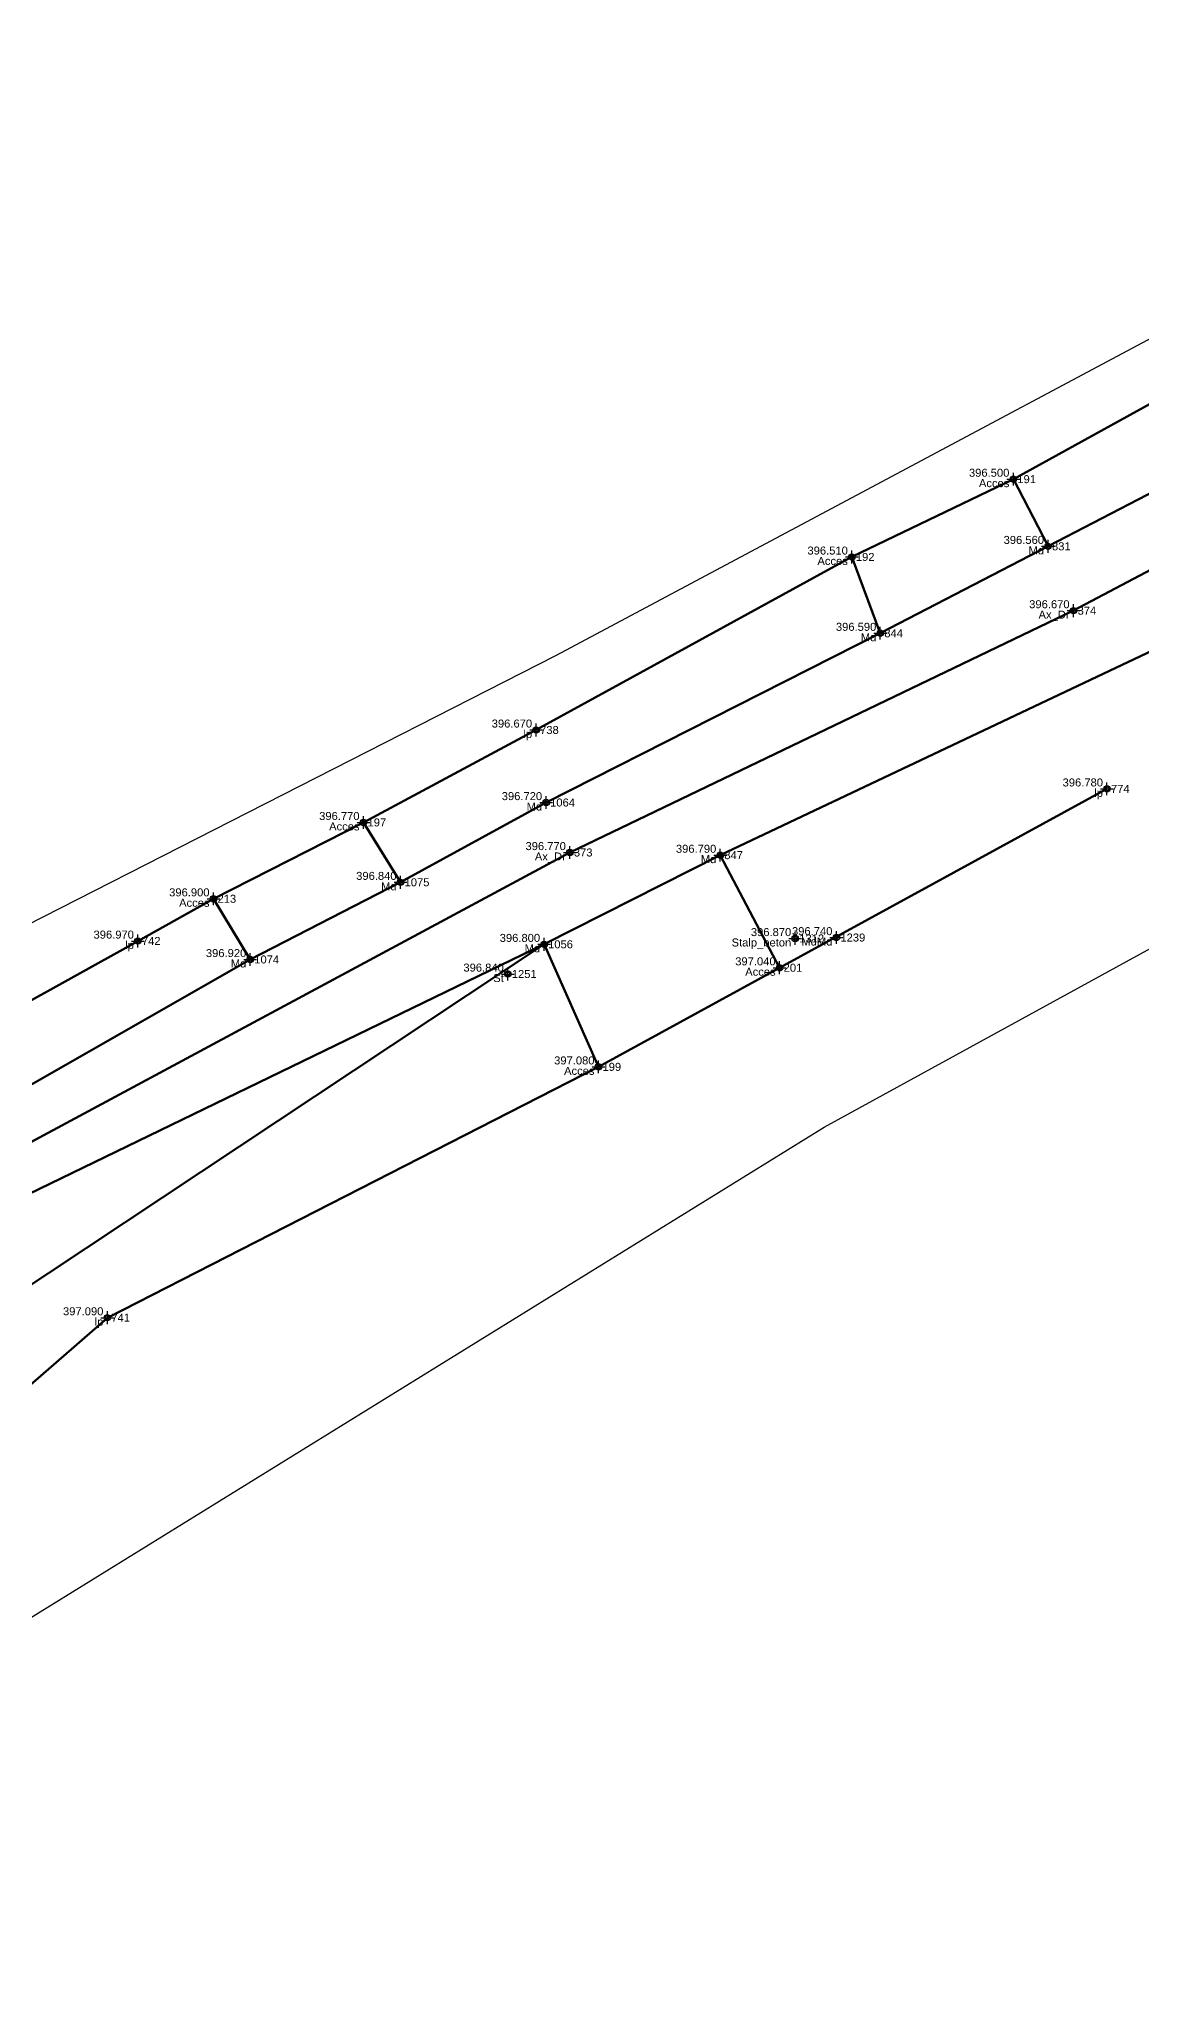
# Model space of a CAD drawing. Extents: x 396921 to 401273, y 555385 to 556691.
# Drawn here: x 400900.8 to 400935.3, y 555385 to 555446 of the extents above; entities that cross this region are included whole.
import ezdxf
from ezdxf.enums import TextEntityAlignment as Align

# ---------------------------------------------------------------- set-up
doc = ezdxf.new("R2010")
doc.units = 0
doc.header["$PDMODE"] = 34
doc.header["$PDSIZE"] = 0.2
for name, color, linetype in [('Boundary', 30, 'Continuous'), ('TOPO_CERC', 1, 'Continuous'), ('TOPO_CODE', 7, 'Continuous'), ('TOPO_ELEVATION', 7, 'Continuous'), ('TOPO_POINT_ID', 7, 'Continuous'), ('TOPO_POINTS', 7, 'Continuous'), ('TOPO_SYMBOL', 1, 'Continuous')]:
    doc.layers.add(name, color=color, linetype=linetype)
doc.layers.add('RO-LINES-LIN', color=7, linetype='Continuous', lineweight=25)
doc.styles.get("Standard").update_dxf_attribs({"font": 'arial.ttf'})

# ---------------------------------------------------------------- blocks, each defined once
blk = doc.blocks.new('PUNCTOPO')
at = {"layer": 'TOPO_CERC'}
blk.add_circle((0, 0), 0.25, dxfattribs=at)
at = {"layer": 'TOPO_SYMBOL'}
blk.add_point((0, 0), dxfattribs=at)

msp = doc.modelspace()

# ---------------------------------------------------------------- linework, layer by layer
at = {"layer": 'Boundary'}
for points in [[(400880.66, 555408.189), (400916.959, 555426.687), (400946.261, 555442.317), (400977.105, 555457.993), (401025.432, 555485.671), (401083.474, 555513.341), (401105.409, 555523.908), (401152.862, 555545.667), (401162.9, 555552.508), (401180.688, 555588.091), (401197.47, 555628.147), (401203.874, 555645.13), (401209.728, 555673.741)], [(400782.27, 555419.966), (400797.443, 555426.234), (400823.731, 555430.88), (400845.583, 555433.73), (400857.374, 555427.942), (400863.163, 555414.672), (400862.601, 555402.472), (400857.601, 555398.287), (400866.931, 555384.958), (400885.38, 555397.162), (400895.546, 555393.538), (400925.352, 555411.951), (401008.877, 555457.734), (401046.565, 555480.639), (401055.061, 555475.118), (401072.195, 555493.804), (401097.17, 555507.715), (401176.75, 555538.999), (401183.742, 555563.846), (401200.309, 555592.866), (401215.918, 555634.989), (401234.326, 555668.538)]]:
    msp.add_lwpolyline(points, dxfattribs=at)
at = {"layer": 'RO-LINES-LIN', "lineweight": 100}
for points in [[(401214.159, 555661.389, 395.68), (401208.976, 555638.929, 394.33), (401203.479, 555624.544, 393.87), (401178.708, 555569.229, 393.94), (401168.557, 555549.789, 393.88), (401164.726, 555545.703, 393.86), (401154.777, 555539.594, 393.87), (401118.275, 555524.8, 393.99), (401021.682, 555476.262, 394.87), (400953.042, 555438.594, 396.3), (400933.143, 555428.093, 396.67), (400917.402, 555420.535, 396.77), (400894.823, 555408.414, 396.69), (400875.034, 555399.312, 395.6)], [(401040.578, 555484.418, 394.49), (401035.539, 555481.942, 394.59), (401030.341, 555479.019, 394.69), (401023.442, 555474.373, 394.8), (401018.027, 555471.468, 394.98), (400996.573, 555459.644, 395.51), (400991.991, 555457.128, 395.58), (400971.849, 555445.501, 395.9), (400967.286, 555443.093, 395.97), (400958.042, 555438.767, 396.21), (400953.614, 555436.631, 396.32), (400945.067, 555431.822, 396.47), (400940.735, 555429.271, 396.58), (400922.103, 555420.452, 396.79), (400916.597, 555417.666, 396.8), (400898.717, 555405.81, 396.93), (400895.384, 555402.911, 396.97), (400890.683, 555398.99, 397.11)], [(400826.136, 555461.882, 395.22), (400810.986, 555445.372, 396.01), (400807.7, 555440.908, 395.99), (400808.763, 555436.749, 395.46), (400821.108, 555437.124, 393.94), (400834.099, 555440.282, 392.98), (400840.673, 555441.299, 392.88), (400849.791, 555441.398, 393.31), (400859.682, 555436.771, 393.77), (400868.375, 555426.827, 394.47), (400872.652, 555410.151, 395.22), (400877.559, 555404.221, 395.63), (400882.825, 555404.311, 395.9), (400892.443, 555408.948, 396.62), (400894.834, 555410.269, 396.78), (400899.164, 555412.483, 396.9), (400907.414, 555417.192, 396.92), (400912.111, 555419.604, 396.84), (400916.66, 555422.097, 396.72), (400927.103, 555427.387, 396.59), (400932.344, 555430.103, 396.56), (400940.787, 555434.485, 396.41)], [(400939.632, 555436.801, 396.25), (400937.05, 555435.394, 396.48), (400931.261, 555432.202, 396.5)], [(400926.214, 555429.77, 396.51), (400927.103, 555427.387, 396.59), (400932.344, 555430.103, 396.56), (400931.261, 555432.202, 396.5), (400926.214, 555429.77, 396.51)], [(400926.214, 555429.77, 396.51), (400916.347, 555424.364, 396.67), (400910.954, 555421.475, 396.77)], [(400923.957, 555416.934, 397.04), (400923.957, 555416.934, 397.04), (400934.187, 555422.524, 396.78)], [(400906.266, 555419.089, 396.9), (400907.414, 555417.192, 396.92), (400912.111, 555419.604, 396.84), (400910.954, 555421.475, 396.77), (400906.266, 555419.089, 396.9)], [(400923.957, 555416.934, 397.04), (400922.103, 555420.452, 396.79), (400916.597, 555417.666, 396.8), (400918.297, 555413.837, 397.08), (400923.957, 555416.934, 397.04)], [(400906.266, 555419.089, 396.9), (400903.903, 555417.769, 396.97), (400897.83, 555414.398, 397.04)], [(400897.725, 555408.523, 396.85), (400916.597, 555417.666, 396.8)], [(400896.935, 555400.764, 397.35), (400902.949, 555405.998, 397.09), (400918.297, 555413.837, 397.08)]]:
    msp.add_polyline3d(points, dxfattribs=at)

# ---------------------------------------------------------------- block references
at = {"layer": 'TOPO_POINTS'}
ref = msp.add_blockref('PUNCTOPO', (400931.261, 555432.202, 396.5), dxfattribs=dict(at, xscale=0.25, yscale=0.25, zscale=0.25))
ref.add_attrib('POINT', '191', dxfattribs={"layer": 'TOPO_POINT_ID', "height": 0.25}).set_placement((400931.386, 555432.202, 396.5), align=Align.MIDDLE_LEFT)
ref.add_attrib('ELEVATION', '396.500', dxfattribs={"layer": 'TOPO_ELEVATION', "height": 0.25}).set_placement((400931.136, 555432.202, 396.5), align=Align.BOTTOM_RIGHT)
ref.add_attrib('CODE', 'Acces', dxfattribs={"layer": 'TOPO_CODE', "height": 0.25}).set_placement((400931.136, 555432.202, 396.5), align=Align.TOP_RIGHT)
ref = msp.add_blockref('PUNCTOPO', (400926.214, 555429.77, 396.51), dxfattribs=dict(at, xscale=0.25, yscale=0.25, zscale=0.25))
ref.add_attrib('POINT', '192', dxfattribs={"layer": 'TOPO_POINT_ID', "height": 0.25}).set_placement((400926.339, 555429.77, 396.51), align=Align.MIDDLE_LEFT)
ref.add_attrib('ELEVATION', '396.510', dxfattribs={"layer": 'TOPO_ELEVATION', "height": 0.25}).set_placement((400926.089, 555429.77, 396.51), align=Align.BOTTOM_RIGHT)
ref.add_attrib('CODE', 'Acces', dxfattribs={"layer": 'TOPO_CODE', "height": 0.25}).set_placement((400926.089, 555429.77, 396.51), align=Align.TOP_RIGHT)
ref = msp.add_blockref('PUNCTOPO', (400932.344, 555430.103, 396.56), dxfattribs=dict(at, xscale=0.25, yscale=0.25, zscale=0.25))
ref.add_attrib('POINT', '831', dxfattribs={"layer": 'TOPO_POINT_ID', "height": 0.25}).set_placement((400932.469, 555430.103, 396.56), align=Align.MIDDLE_LEFT)
ref.add_attrib('ELEVATION', '396.560', dxfattribs={"layer": 'TOPO_ELEVATION', "height": 0.25}).set_placement((400932.219, 555430.103, 396.56), align=Align.BOTTOM_RIGHT)
ref.add_attrib('CODE', 'Md', dxfattribs={"layer": 'TOPO_CODE', "height": 0.25}).set_placement((400932.219, 555430.103, 396.56), align=Align.TOP_RIGHT)
ref = msp.add_blockref('PUNCTOPO', (400933.143, 555428.093, 396.67), dxfattribs=dict(at, xscale=0.25, yscale=0.25, zscale=0.25))
ref.add_attrib('POINT', '374', dxfattribs={"layer": 'TOPO_POINT_ID', "height": 0.25}).set_placement((400933.268, 555428.093, 396.67), align=Align.MIDDLE_LEFT)
ref.add_attrib('ELEVATION', '396.670', dxfattribs={"layer": 'TOPO_ELEVATION', "height": 0.25}).set_placement((400933.018, 555428.093, 396.67), align=Align.BOTTOM_RIGHT)
ref.add_attrib('CODE', 'Ax_Dr', dxfattribs={"layer": 'TOPO_CODE', "height": 0.25}).set_placement((400933.018, 555428.093, 396.67), align=Align.TOP_RIGHT)
ref = msp.add_blockref('PUNCTOPO', (400927.103, 555427.387, 396.59), dxfattribs=dict(at, xscale=0.25, yscale=0.25, zscale=0.25))
ref.add_attrib('POINT', '844', dxfattribs={"layer": 'TOPO_POINT_ID', "height": 0.25}).set_placement((400927.228, 555427.387, 396.59), align=Align.MIDDLE_LEFT)
ref.add_attrib('ELEVATION', '396.590', dxfattribs={"layer": 'TOPO_ELEVATION', "height": 0.25}).set_placement((400926.978, 555427.387, 396.59), align=Align.BOTTOM_RIGHT)
ref.add_attrib('CODE', 'Md', dxfattribs={"layer": 'TOPO_CODE', "height": 0.25}).set_placement((400926.978, 555427.387, 396.59), align=Align.TOP_RIGHT)
ref = msp.add_blockref('PUNCTOPO', (400916.347, 555424.364, 396.67), dxfattribs=dict(at, xscale=0.25, yscale=0.25, zscale=0.25))
ref.add_attrib('POINT', '738', dxfattribs={"layer": 'TOPO_POINT_ID', "height": 0.25}).set_placement((400916.472, 555424.364, 396.67), align=Align.MIDDLE_LEFT)
ref.add_attrib('ELEVATION', '396.670', dxfattribs={"layer": 'TOPO_ELEVATION', "height": 0.25}).set_placement((400916.222, 555424.364, 396.67), align=Align.BOTTOM_RIGHT)
ref.add_attrib('CODE', 'lp', dxfattribs={"layer": 'TOPO_CODE', "height": 0.25}).set_placement((400916.222, 555424.364, 396.67), align=Align.TOP_RIGHT)
ref = msp.add_blockref('PUNCTOPO', (400934.187, 555422.524, 396.78), dxfattribs=dict(at, xscale=0.25, yscale=0.25, zscale=0.25))
ref.add_attrib('POINT', '774', dxfattribs={"layer": 'TOPO_POINT_ID', "height": 0.25}).set_placement((400934.312, 555422.524, 396.78), align=Align.MIDDLE_LEFT)
ref.add_attrib('ELEVATION', '396.780', dxfattribs={"layer": 'TOPO_ELEVATION', "height": 0.25}).set_placement((400934.062, 555422.524, 396.78), align=Align.BOTTOM_RIGHT)
ref.add_attrib('CODE', 'lp', dxfattribs={"layer": 'TOPO_CODE', "height": 0.25}).set_placement((400934.062, 555422.524, 396.78), align=Align.TOP_RIGHT)
ref = msp.add_blockref('PUNCTOPO', (400916.66, 555422.097, 396.72), dxfattribs=dict(at, xscale=0.25, yscale=0.25, zscale=0.25))
ref.add_attrib('POINT', '1064', dxfattribs={"layer": 'TOPO_POINT_ID', "height": 0.25}).set_placement((400916.785, 555422.097, 396.72), align=Align.MIDDLE_LEFT)
ref.add_attrib('ELEVATION', '396.720', dxfattribs={"layer": 'TOPO_ELEVATION', "height": 0.25}).set_placement((400916.535, 555422.097, 396.72), align=Align.BOTTOM_RIGHT)
ref.add_attrib('CODE', 'Md', dxfattribs={"layer": 'TOPO_CODE', "height": 0.25}).set_placement((400916.535, 555422.097, 396.72), align=Align.TOP_RIGHT)
ref = msp.add_blockref('PUNCTOPO', (400910.954, 555421.475, 396.77), dxfattribs=dict(at, xscale=0.25, yscale=0.25, zscale=0.25))
ref.add_attrib('POINT', '197', dxfattribs={"layer": 'TOPO_POINT_ID', "height": 0.25}).set_placement((400911.079, 555421.475, 396.77), align=Align.MIDDLE_LEFT)
ref.add_attrib('ELEVATION', '396.770', dxfattribs={"layer": 'TOPO_ELEVATION', "height": 0.25}).set_placement((400910.829, 555421.475, 396.77), align=Align.BOTTOM_RIGHT)
ref.add_attrib('CODE', 'Acces', dxfattribs={"layer": 'TOPO_CODE', "height": 0.25}).set_placement((400910.829, 555421.475, 396.77), align=Align.TOP_RIGHT)
ref = msp.add_blockref('PUNCTOPO', (400917.402, 555420.535, 396.77), dxfattribs=dict(at, xscale=0.25, yscale=0.25, zscale=0.25))
ref.add_attrib('POINT', '373', dxfattribs={"layer": 'TOPO_POINT_ID', "height": 0.25}).set_placement((400917.527, 555420.535, 396.77), align=Align.MIDDLE_LEFT)
ref.add_attrib('ELEVATION', '396.770', dxfattribs={"layer": 'TOPO_ELEVATION', "height": 0.25}).set_placement((400917.277, 555420.535, 396.77), align=Align.BOTTOM_RIGHT)
ref.add_attrib('CODE', 'Ax_Dr', dxfattribs={"layer": 'TOPO_CODE', "height": 0.25}).set_placement((400917.277, 555420.535, 396.77), align=Align.TOP_RIGHT)
ref = msp.add_blockref('PUNCTOPO', (400922.103, 555420.452, 396.79), dxfattribs=dict(at, xscale=0.25, yscale=0.25, zscale=0.25))
ref.add_attrib('POINT', '847', dxfattribs={"layer": 'TOPO_POINT_ID', "height": 0.25}).set_placement((400922.228, 555420.452, 396.79), align=Align.MIDDLE_LEFT)
ref.add_attrib('ELEVATION', '396.790', dxfattribs={"layer": 'TOPO_ELEVATION', "height": 0.25}).set_placement((400921.978, 555420.452, 396.79), align=Align.BOTTOM_RIGHT)
ref.add_attrib('CODE', 'Md', dxfattribs={"layer": 'TOPO_CODE', "height": 0.25}).set_placement((400921.978, 555420.452, 396.79), align=Align.TOP_RIGHT)
ref = msp.add_blockref('PUNCTOPO', (400912.111, 555419.604, 396.84), dxfattribs=dict(at, xscale=0.25, yscale=0.25, zscale=0.25))
ref.add_attrib('POINT', '1075', dxfattribs={"layer": 'TOPO_POINT_ID', "height": 0.25}).set_placement((400912.236, 555419.604, 396.84), align=Align.MIDDLE_LEFT)
ref.add_attrib('ELEVATION', '396.840', dxfattribs={"layer": 'TOPO_ELEVATION', "height": 0.25}).set_placement((400911.986, 555419.604, 396.84), align=Align.BOTTOM_RIGHT)
ref.add_attrib('CODE', 'Md', dxfattribs={"layer": 'TOPO_CODE', "height": 0.25}).set_placement((400911.986, 555419.604, 396.84), align=Align.TOP_RIGHT)
ref = msp.add_blockref('PUNCTOPO', (400906.266, 555419.089, 396.9), dxfattribs=dict(at, xscale=0.25, yscale=0.25, zscale=0.25))
ref.add_attrib('POINT', '213', dxfattribs={"layer": 'TOPO_POINT_ID', "height": 0.25}).set_placement((400906.391, 555419.089, 396.9), align=Align.MIDDLE_LEFT)
ref.add_attrib('ELEVATION', '396.900', dxfattribs={"layer": 'TOPO_ELEVATION', "height": 0.25}).set_placement((400906.141, 555419.089, 396.9), align=Align.BOTTOM_RIGHT)
ref.add_attrib('CODE', 'Acces', dxfattribs={"layer": 'TOPO_CODE', "height": 0.25}).set_placement((400906.141, 555419.089, 396.9), align=Align.TOP_RIGHT)
ref = msp.add_blockref('PUNCTOPO', (400903.903, 555417.769, 396.97), dxfattribs=dict(at, xscale=0.25, yscale=0.25, zscale=0.25))
ref.add_attrib('POINT', '742', dxfattribs={"layer": 'TOPO_POINT_ID', "height": 0.25}).set_placement((400904.028, 555417.769, 396.97), align=Align.MIDDLE_LEFT)
ref.add_attrib('ELEVATION', '396.970', dxfattribs={"layer": 'TOPO_ELEVATION', "height": 0.25}).set_placement((400903.778, 555417.769, 396.97), align=Align.BOTTOM_RIGHT)
ref.add_attrib('CODE', 'lp', dxfattribs={"layer": 'TOPO_CODE', "height": 0.25}).set_placement((400903.778, 555417.769, 396.97), align=Align.TOP_RIGHT)
ref = msp.add_blockref('PUNCTOPO', (400916.597, 555417.666, 396.8), dxfattribs=dict(at, xscale=0.25, yscale=0.25, zscale=0.25))
ref.add_attrib('POINT', '1056', dxfattribs={"layer": 'TOPO_POINT_ID', "height": 0.25}).set_placement((400916.722, 555417.666, 396.8), align=Align.MIDDLE_LEFT)
ref.add_attrib('ELEVATION', '396.800', dxfattribs={"layer": 'TOPO_ELEVATION', "height": 0.25}).set_placement((400916.472, 555417.666, 396.8), align=Align.BOTTOM_RIGHT)
ref.add_attrib('CODE', 'Md', dxfattribs={"layer": 'TOPO_CODE', "height": 0.25}).set_placement((400916.472, 555417.666, 396.8), align=Align.TOP_RIGHT)
ref = msp.add_blockref('PUNCTOPO', (400924.445, 555417.848, 396.87), dxfattribs=dict(at, xscale=0.25, yscale=0.25, zscale=0.25))
ref.add_attrib('POINT', '1312', dxfattribs={"layer": 'TOPO_POINT_ID', "height": 0.25}).set_placement((400924.57, 555417.848, 396.87), align=Align.MIDDLE_LEFT)
ref.add_attrib('ELEVATION', '396.870', dxfattribs={"layer": 'TOPO_ELEVATION', "height": 0.25}).set_placement((400924.32, 555417.848, 396.87), align=Align.BOTTOM_RIGHT)
ref.add_attrib('CODE', 'Stalp_beton', dxfattribs={"layer": 'TOPO_CODE', "height": 0.25}).set_placement((400924.32, 555417.848, 396.87), align=Align.TOP_RIGHT)
ref = msp.add_blockref('PUNCTOPO', (400925.731, 555417.878, 396.74), dxfattribs=dict(at, xscale=0.25, yscale=0.25, zscale=0.25))
ref.add_attrib('POINT', '1239', dxfattribs={"layer": 'TOPO_POINT_ID', "height": 0.25}).set_placement((400925.856, 555417.878, 396.74), align=Align.MIDDLE_LEFT)
ref.add_attrib('ELEVATION', '396.740', dxfattribs={"layer": 'TOPO_ELEVATION', "height": 0.25}).set_placement((400925.606, 555417.878, 396.74), align=Align.BOTTOM_RIGHT)
ref.add_attrib('CODE', 'MdMd', dxfattribs={"layer": 'TOPO_CODE', "height": 0.25}).set_placement((400925.606, 555417.878, 396.74), align=Align.TOP_RIGHT)
ref = msp.add_blockref('PUNCTOPO', (400907.414, 555417.192, 396.92), dxfattribs=dict(at, xscale=0.25, yscale=0.25, zscale=0.25))
ref.add_attrib('POINT', '1074', dxfattribs={"layer": 'TOPO_POINT_ID', "height": 0.25}).set_placement((400907.539, 555417.192, 396.92), align=Align.MIDDLE_LEFT)
ref.add_attrib('ELEVATION', '396.920', dxfattribs={"layer": 'TOPO_ELEVATION', "height": 0.25}).set_placement((400907.289, 555417.192, 396.92), align=Align.BOTTOM_RIGHT)
ref.add_attrib('CODE', 'Md', dxfattribs={"layer": 'TOPO_CODE', "height": 0.25}).set_placement((400907.289, 555417.192, 396.92), align=Align.TOP_RIGHT)
ref = msp.add_blockref('PUNCTOPO', (400923.957, 555416.934, 397.04), dxfattribs=dict(at, xscale=0.25, yscale=0.25, zscale=0.25))
ref.add_attrib('POINT', '201', dxfattribs={"layer": 'TOPO_POINT_ID', "height": 0.25}).set_placement((400924.082, 555416.934, 397.04), align=Align.MIDDLE_LEFT)
ref.add_attrib('ELEVATION', '397.040', dxfattribs={"layer": 'TOPO_ELEVATION', "height": 0.25}).set_placement((400923.832, 555416.934, 397.04), align=Align.BOTTOM_RIGHT)
ref.add_attrib('CODE', 'Acces', dxfattribs={"layer": 'TOPO_CODE', "height": 0.25}).set_placement((400923.832, 555416.934, 397.04), align=Align.TOP_RIGHT)
ref = msp.add_blockref('PUNCTOPO', (400915.462, 555416.738, 396.84), dxfattribs=dict(at, xscale=0.25, yscale=0.25, zscale=0.25))
ref.add_attrib('POINT', '1251', dxfattribs={"layer": 'TOPO_POINT_ID', "height": 0.25}).set_placement((400915.587, 555416.738, 396.84), align=Align.MIDDLE_LEFT)
ref.add_attrib('ELEVATION', '396.840', dxfattribs={"layer": 'TOPO_ELEVATION', "height": 0.25}).set_placement((400915.337, 555416.738, 396.84), align=Align.BOTTOM_RIGHT)
ref.add_attrib('CODE', 'St', dxfattribs={"layer": 'TOPO_CODE', "height": 0.25}).set_placement((400915.337, 555416.738, 396.84), align=Align.TOP_RIGHT)
ref = msp.add_blockref('PUNCTOPO', (400918.297, 555413.837, 397.08), dxfattribs=dict(at, xscale=0.25, yscale=0.25, zscale=0.25))
ref.add_attrib('POINT', '199', dxfattribs={"layer": 'TOPO_POINT_ID', "height": 0.25}).set_placement((400918.422, 555413.837, 397.08), align=Align.MIDDLE_LEFT)
ref.add_attrib('ELEVATION', '397.080', dxfattribs={"layer": 'TOPO_ELEVATION', "height": 0.25}).set_placement((400918.172, 555413.837, 397.08), align=Align.BOTTOM_RIGHT)
ref.add_attrib('CODE', 'Acces', dxfattribs={"layer": 'TOPO_CODE', "height": 0.25}).set_placement((400918.172, 555413.837, 397.08), align=Align.TOP_RIGHT)
ref = msp.add_blockref('PUNCTOPO', (400902.949, 555405.998, 397.09), dxfattribs=dict(at, xscale=0.25, yscale=0.25, zscale=0.25))
ref.add_attrib('POINT', '741', dxfattribs={"layer": 'TOPO_POINT_ID', "height": 0.25}).set_placement((400903.074, 555405.998, 397.09), align=Align.MIDDLE_LEFT)
ref.add_attrib('ELEVATION', '397.090', dxfattribs={"layer": 'TOPO_ELEVATION', "height": 0.25}).set_placement((400902.824, 555405.998, 397.09), align=Align.BOTTOM_RIGHT)
ref.add_attrib('CODE', 'lp', dxfattribs={"layer": 'TOPO_CODE', "height": 0.25}).set_placement((400902.824, 555405.998, 397.09), align=Align.TOP_RIGHT)

doc.saveas('drawing.dxf')
